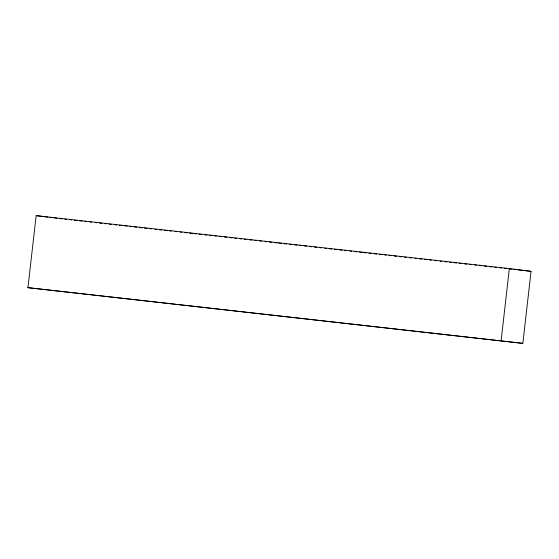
<?xml version="1.0" encoding="UTF-8"?>
<svg xmlns="http://www.w3.org/2000/svg" width="559" height="559" viewBox="0 0 559 559"><rect width="100%" height="100%" fill="white"/><g stroke="black" fill="none" stroke-linecap="round" stroke-linejoin="round"><path stroke-width="0.84" d="M27.95 287.668L36.153 215.641L509.34 268.565L531.05 271.332L522.847 343.359L27.95 287.668L522.847 343.359M501.137 340.592L509.34 268.565M59.596 218.597L62.196 218.89M64.795 219.184L66.528 219.373M70.001 219.764L71.734 219.96M74.333 220.246L76.932 220.539M79.532 220.826L82.131 221.119M84.73 221.413L86.463 221.602M89.929 221.993L91.662 222.189M95.128 222.573L96.861 222.768M99.46 223.062L102.066 223.348M104.666 223.642L106.399 223.831M108.998 224.124L111.597 224.418M114.197 224.704L116.796 224.998M119.395 225.291L121.995 225.577M124.594 225.871L127.193 226.157M129.793 226.451L131.526 226.647M134.132 226.933L136.731 227.227M139.331 227.52L141.93 227.806M144.529 228.1L147.129 228.386M149.728 228.68L151.461 228.876M154.927 229.26L156.66 229.456M159.259 229.749L161.858 230.035M164.458 230.329L167.064 230.622M169.663 230.909L171.396 231.105M174.862 231.489L176.595 231.685M180.061 232.076L181.794 232.264M184.393 232.558L186.992 232.851M189.592 233.138L192.191 233.431M193.924 233.627L196.53 233.914M199.13 234.207L201.729 234.494M204.328 234.787L206.928 235.08M209.527 235.367L212.127 235.66M214.726 235.947L216.459 236.143M219.058 236.436L221.657 236.723M224.257 237.016L226.856 237.309M229.463 237.596L232.062 237.889M234.661 238.183L236.394 238.372M239.86 238.763L241.593 238.959M244.192 239.245L246.792 239.538M249.391 239.825L251.99 240.118M254.59 240.412L256.322 240.601M259.788 240.992L261.528 241.188M264.994 241.572L266.727 241.767M269.326 242.054L271.926 242.347M274.525 242.641L277.124 242.927M278.857 243.123L281.457 243.417M284.056 243.703L286.655 243.997M289.255 244.283L291.854 244.576M294.46 244.87L297.06 245.156M299.659 245.45L301.392 245.646M303.991 245.932L306.591 246.226M309.19 246.519L311.789 246.805M314.389 247.099L316.988 247.385M319.587 247.679L321.32 247.875M324.793 248.259L326.526 248.455M329.125 248.748L331.725 249.034M334.324 249.328L336.923 249.614M339.523 249.908L342.122 250.201M344.721 250.488L346.454 250.684M349.92 251.075L351.653 251.264M354.252 251.557L356.859 251.85M359.458 252.137L362.057 252.43M363.79 252.619L366.39 252.913M368.989 253.206L371.588 253.493M374.188 253.786L376.787 254.079M379.386 254.366L381.986 254.659M384.585 254.946L386.318 255.142M388.924 255.435L391.524 255.722M394.123 256.015L396.722 256.308M399.322 256.595L401.921 256.888M404.52 257.175L406.253 257.371M409.719 257.762L411.452 257.951M414.918 258.342L416.651 258.537M419.25 258.824L421.856 259.117M424.456 259.411L427.055 259.697M429.654 259.991L431.387 260.187M434.853 260.571L436.586 260.767M440.052 261.151L441.785 261.346M444.384 261.64L446.983 261.926M449.583 262.22L451.316 262.416M453.922 262.702L456.521 262.996M459.121 263.282L461.72 263.575M464.319 263.869L466.919 264.155M469.518 264.449L471.251 264.645M474.717 265.029L476.45 265.225M479.049 265.511L481.648 265.804M484.255 266.098L486.854 266.384M489.453 266.678L492.053 266.971M494.652 267.258L496.385 267.454M499.851 267.838L501.584 268.034M504.183 268.327L506.782 268.613M509.382 268.907L511.981 269.2M513.714 269.389L516.32 269.683M518.053 269.878L531.05 271.332M36.153 215.641L47.843 217.13M49.513 217.339L52.853 217.765M54.523 217.982L57.032 218.296"/></g></svg>
